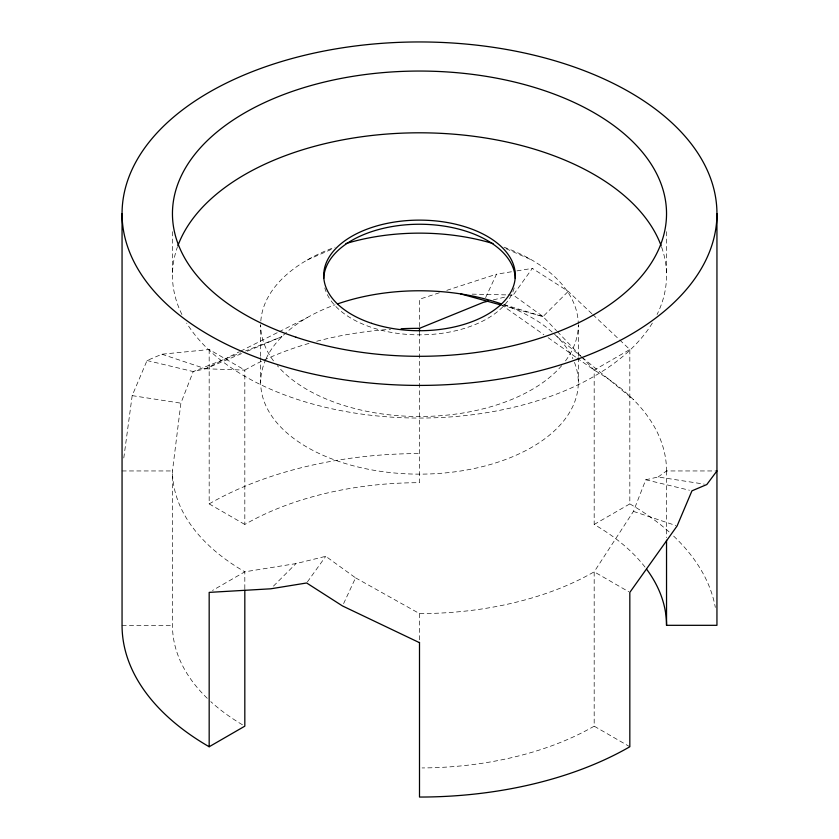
<?xml version="1.0" encoding="UTF-8"?>
<svg xmlns="http://www.w3.org/2000/svg" width="839" height="839" viewBox="0 0 839 839"><rect width="100%" height="100%" fill="white"/><g stroke="black" fill="none" stroke-linecap="round" stroke-linejoin="round"><path stroke-width="0.63" stroke-dasharray="4.2 3.15" d="M207.264 698.31A247.033 142.62 0 0 1 172.467 625.317L172.467 470.952L180.888 403.171L193.222 371.562L240.636 352.883M123.794 457.968L132.184 395.63L147.045 360.518L161.906 354.215L209.173 349.527L244.82 370.104A247.033 142.682 0 0 1 262.607 360.791M629.827 746.752L594.18 726.165L594.18 571.81L633.435 511.391L645.778 479.782L658.112 476.992L704.246 484.134M343.602 603.619L355.568 577.851L325.773 556.309L295.978 563.598L244.82 571.81L212.519 590.457M485.613 297.635L496.489 274.206L515.702 271.081M307.378 581.951L325.773 556.309M591.914 313.734L568.223 291.364L532.356 268.375L513.227 295.034L510.741 295.643M273.472 586.104L295.978 563.598M501.806 305.228L543.022 316.565L568.223 291.364M658.112 476.992L666.533 470.952L716.946 470.952M645.002 567.08A247.033 142.62 0 0 0 594.18 524.469L594.18 370.104L629.827 349.527L619.402 339.68M594.18 524.469L629.827 503.893L629.827 349.527M147.045 360.518L193.222 371.562L205.565 368.772L239.44 351.719M240.615 351.132L278.003 332.317M279.167 331.73L307.21 317.624M307.21 259.996L333.01 248.669M161.906 354.215L205.565 368.772L242.576 353.188M247.348 351.184L281.967 336.607L245.502 350.975M439.363 292.769L419.5 299.229L419.5 326.696M446.82 290.346L496.489 274.206M493.363 299.89L504.543 297.163M516.981 270.871L532.356 268.375M122.054 470.952L172.467 470.952M122.054 625.317L172.467 625.317M472.158 294.143L506.808 294.898M508.088 294.919L513.227 295.034L543.022 316.565L556.477 330.66M205.565 368.772L244.82 370.104L244.82 524.469A247.033 142.62 0 0 1 419.5 482.698L419.5 330.944M132.184 395.63L180.888 403.171M645.778 479.782L689.459 490.238M503.809 304.547L543.022 316.565M633.435 511.391L675.888 525.539M505.99 248.669L531.79 259.996M355.568 577.851L419.5 613.582A247.033 142.682 0 0 0 594.18 571.81L628.715 591.747M209.173 349.527L209.173 503.893L244.82 524.469M501.04 304.557L543.861 334.698M548.15 337.708L575.984 357.299M577.054 358.054L594.18 370.104A247.033 142.682 0 0 1 666.533 470.92M557.033 336.607L581.154 356.512M582.161 357.341L633.435 399.647M592.869 314.625L618.458 338.788M557.379 331.594L580.714 356.019M581.616 356.953L594.18 370.104M666.533 231.69L666.533 275.423M666.533 470.952L666.533 537.673M578.312 356.26L578.312 324.819A158.812 91.682 0 0 1 565.046 361.494M578.312 357.571L578.312 382.448M419.5 613.582L419.5 642.684M260.688 356.26L260.688 324.819A158.812 91.682 0 0 0 273.954 361.494M260.688 357.571L260.688 382.448M244.82 588.81L244.82 571.81A247.033 142.682 0 0 1 172.467 470.868M172.467 231.69L172.467 275.423M594.18 726.165A247.033 142.62 0 0 1 422.111 767.937M242.45 724.781A247.033 142.62 0 0 1 210.809 701.645M209.173 503.893A297.446 171.733 0 0 1 419.5 453.584M629.827 503.893A297.446 171.733 0 0 1 670.109 532.817M673.675 536.121A297.446 171.733 0 0 1 715.321 607.394M263.771 360.235A247.033 142.682 0 0 1 310.482 342.962M316.723 341.253A247.033 142.682 0 0 1 390.544 329.308M661.667 247.243A247.033 142.62 0 0 1 657.084 314.499M652.322 323.109A247.033 142.62 0 0 1 419.5 418.053A247.033 142.62 0 0 1 186.678 323.109M181.916 314.499A247.033 142.62 0 0 1 177.333 247.243M574.453 362.375A158.812 91.682 0 0 1 417.319 474.129A158.812 91.682 0 0 1 265.554 359.931M266.099 358.725A158.812 91.682 0 0 1 335.044 304.809M503.956 304.809A158.812 91.682 0 0 1 572.901 358.725M561.69 365.657A158.812 91.682 0 0 1 419.5 416.511A158.812 91.682 0 0 1 277.31 365.657M260.824 321.054A158.812 91.682 0 0 1 335.044 247.18M503.956 247.18A158.812 91.682 0 0 1 578.291 323.571M514.171 287.966A95.793 55.301 0 0 1 512.021 293.86M511.507 294.919A95.793 55.301 0 0 1 413.333 334.73A95.793 55.301 0 0 1 324.829 287.966"/><path stroke-width="1.26" d="M716.946 470.952L706.816 484.533L691.955 490.836L677.094 525.948L629.827 592.386L629.827 746.752A297.446 171.733 0 0 1 419.5 797.05L419.5 642.359M122.054 213.683L122.054 625.317A297.446 171.733 0 0 0 209.173 746.752L244.82 726.165L244.82 590.121M401.105 328.731A247.033 142.682 0 0 1 419.5 328.332L483.432 302.323L488.403 301.107M646.586 569.167A247.033 142.62 0 0 1 666.533 625.317L716.946 625.317L716.946 213.683A297.446 171.733 0 0 0 270.777 64.96A297.446 171.733 0 0 0 270.777 362.406A297.446 171.733 0 0 0 716.946 213.683M460.601 293.891L500.558 304.882M419.5 642.684L342.511 605.957L306.644 582.979L270.777 588.8L209.173 592.386L209.173 746.752M666.533 540.285L666.533 625.317M419.5 328.332L419.5 330.944M177.784 245.984A247.033 142.62 0 0 1 419.5 132.803A247.033 142.62 0 0 1 661.216 245.984M337.561 303.917A158.812 91.682 0 0 1 501.439 303.917M345.93 243.572A158.812 91.682 0 0 1 493.07 243.572M323.739 278.349A95.793 55.301 0 0 1 419.5 224.244A95.793 55.301 0 0 1 515.261 278.349M295.978 337.194A247.033 142.62 0 0 0 666.533 213.683A247.033 142.62 0 0 0 295.978 90.161A247.033 142.62 0 0 0 295.978 337.194M371.604 323.319A95.793 55.301 0 0 0 515.293 275.423A95.793 55.301 0 0 0 371.604 227.537A95.793 55.301 0 0 0 371.604 323.319"/></g></svg>
